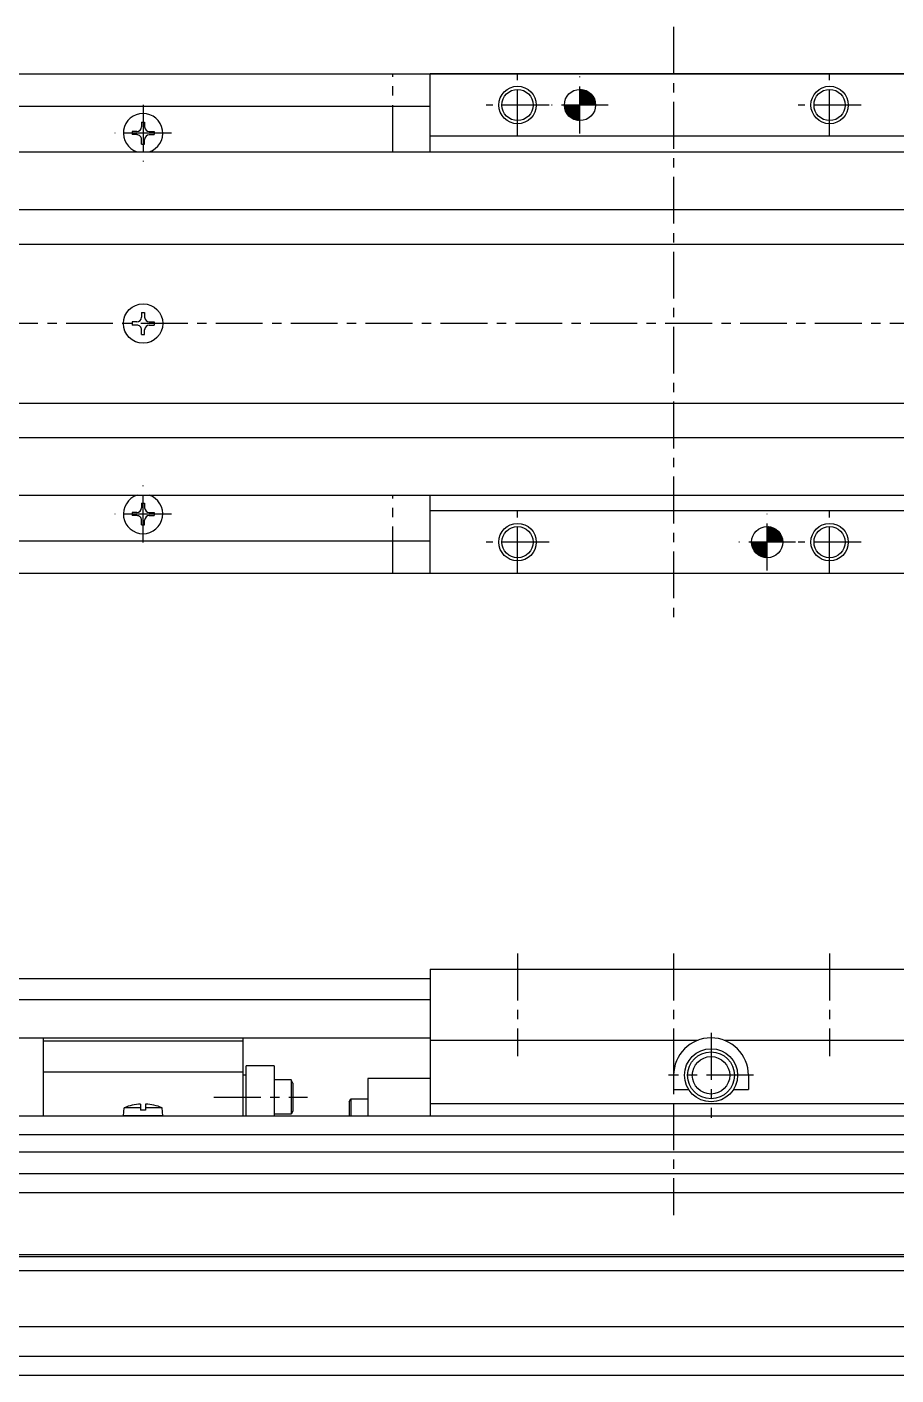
# Model space of a CAD drawing. Extents: x -211 to 553, y 95 to 503.
# Drawn here: x 46.8 to 186.1, y 287.3 to 503.1 of the extents above; entities that cross this region are included whole.
import ezdxf

# ---------------------------------------------------------------- set-up
doc = ezdxf.new("R2010")
doc.units = 0
for name, pattern in [('CENTER', [12, 7.5, -1.5, 1.5, -1.5]), ('CONTINOUS', [0]), ('PHANTOM', [15, 7.5, -1.5, 1.5, -1.5, 1.5, -1.5])]:
    doc.linetypes.add(name, pattern=pattern)
doc.layers.get('0').update_dxf_attribs({"linetype": 'CONTINUOUS'})
doc.layers.add('CENTER', color=1, linetype='CENTER')

# ---------------------------------------------------------------- blocks, each defined once
blk = doc.blocks.new('DTL0004')
at = {"color": 0, "linetype": 'CONTINUOUS'}
for p, q in [((-3.15, 0), (-3.04, 1.3)), ((3.15, 0), (-3.15, 0)), ((-0.4, 1.3), (-3.04, 1.3)), ((-0.4, 1.89), (-0.4, 0.9)), ((0.4, 0.9), (-0.4, 0.9)), ((0.4, 1.89), (0.4, 0.9)), ((3.04, 1.3), (0.4, 1.3)), ((3.15, 0), (3.04, 1.3))]:
    blk.add_line(p, q, dxfattribs=at)
for start, end in [(92.8723, 112.3565), (67.6435, 87.1277)]:
    blk.add_arc((0, -6.08), 7.98, start, end, dxfattribs=at)
at = {"color": 0}
blk.add_point((0, 0), dxfattribs=at)
blk.add_point((0, 0), dxfattribs=at)
blk = doc.blocks.new('*X8')
at = {"color": 0, "linetype": 'CONTINOUS'}
for p, q in [((135.44, 493.03), (135.56, 493.15)), ((135.44, 493.12), (135.47, 493.15)), ((135.44, 492.94), (135.64, 493.14)), ((135.44, 492.85), (135.72, 493.13)), ((135.44, 492.76), (135.8, 493.12)), ((135.44, 492.67), (135.88, 493.11)), ((135.44, 492.59), (135.95, 493.1)), ((135.44, 492.5), (136.03, 493.08)), ((135.44, 492.41), (136.1, 493.06)), ((135.44, 492.32), (136.17, 493.04)), ((135.44, 492.23), (136.23, 493.02)), ((135.44, 492.14), (136.3, 493)), ((135.44, 492.05), (136.37, 492.97)), ((135.44, 491.96), (136.43, 492.95)), ((135.44, 491.87), (136.49, 492.92)), ((135.44, 491.78), (136.55, 492.89)), ((135.44, 491.69), (136.61, 492.86)), ((135.44, 491.6), (136.67, 492.83)), ((135.44, 491.51), (136.72, 492.79)), ((135.44, 491.42), (136.78, 492.76)), ((135.44, 491.33), (136.83, 492.73)), ((135.44, 491.24), (136.89, 492.69)), ((135.44, 491.15), (136.94, 492.65)), ((135.44, 491.06), (136.99, 492.61)), ((135.44, 490.98), (137.04, 492.57)), ((135.44, 490.89), (137.09, 492.53)), ((135.44, 490.8), (137.13, 492.49)), ((135.44, 490.71), (137.18, 492.45)), ((135.47, 490.65), (137.23, 492.4)), ((135.56, 490.65), (137.27, 492.36)), ((135.65, 490.65), (137.31, 492.31)), ((135.74, 490.65), (137.35, 492.26)), ((132.94, 490.54), (133.06, 490.65)), ((132.94, 490.62), (132.97, 490.65)), ((132.95, 490.45), (133.15, 490.65)), ((132.96, 490.37), (133.24, 490.65)), ((132.97, 490.29), (133.33, 490.65)), ((132.98, 490.21), (133.42, 490.65)), ((132.99, 490.14), (133.51, 490.65)), ((133.01, 490.07), (133.59, 490.65)), ((133.03, 489.99), (133.68, 490.65)), ((133.05, 489.92), (133.77, 490.65)), ((133.07, 489.86), (133.86, 490.65)), ((133.09, 489.79), (133.95, 490.65)), ((133.12, 489.73), (134.04, 490.65)), ((133.14, 489.66), (134.13, 490.65)), ((133.17, 489.6), (134.22, 490.65)), ((133.2, 489.54), (134.31, 490.65)), ((133.23, 489.48), (134.4, 490.65)), ((133.26, 489.42), (134.49, 490.65)), ((133.3, 489.37), (134.58, 490.65)), ((133.33, 489.31), (134.67, 490.65)), ((133.37, 489.26), (134.76, 490.65)), ((133.4, 489.2), (134.85, 490.65)), ((133.44, 489.15), (134.94, 490.65)), ((133.48, 489.1), (135.03, 490.65)), ((133.52, 489.05), (135.12, 490.65)), ((133.56, 489), (135.2, 490.65)), ((133.6, 488.96), (135.29, 490.65)), ((133.65, 488.91), (135.38, 490.65)), ((133.69, 488.87), (135.44, 490.62)), ((133.74, 488.82), (135.44, 490.53)), ((133.78, 488.78), (135.44, 490.44)), ((133.83, 488.74), (135.44, 490.35)), ((133.88, 488.7), (135.44, 490.26)), ((133.93, 488.66), (135.44, 490.17)), ((133.98, 488.62), (135.44, 490.08)), ((135.83, 490.65), (137.39, 492.21)), ((135.92, 490.65), (137.43, 492.16)), ((136.01, 490.65), (137.47, 492.11)), ((136.1, 490.65), (137.51, 492.06)), ((136.19, 490.65), (137.54, 492)), ((136.28, 490.65), (137.58, 491.95)), ((136.37, 490.65), (137.61, 491.89)), ((136.46, 490.65), (137.64, 491.83)), ((136.55, 490.65), (137.67, 491.78)), ((136.64, 490.65), (137.7, 491.72)), ((136.73, 490.65), (137.73, 491.65)), ((136.81, 490.65), (137.76, 491.59)), ((136.9, 490.65), (137.78, 491.53)), ((136.99, 490.65), (137.81, 491.46)), ((137.08, 490.65), (137.83, 491.39)), ((137.17, 490.65), (137.85, 491.32)), ((137.26, 490.65), (137.87, 491.25)), ((137.35, 490.65), (137.88, 491.18)), ((137.44, 490.65), (137.9, 491.11)), ((137.53, 490.65), (137.91, 491.03)), ((137.62, 490.65), (137.92, 490.95)), ((137.71, 490.65), (137.93, 490.87)), ((137.8, 490.65), (137.94, 490.79)), ((137.89, 490.65), (137.94, 490.7)), ((134.03, 488.58), (135.44, 489.99)), ((134.09, 488.55), (135.44, 489.9)), ((134.14, 488.51), (135.44, 489.81)), ((134.2, 488.48), (135.44, 489.72)), ((134.26, 488.45), (135.44, 489.63)), ((134.31, 488.42), (135.44, 489.54)), ((134.37, 488.39), (135.44, 489.45)), ((134.44, 488.36), (135.44, 489.37)), ((134.5, 488.33), (135.44, 489.28)), ((134.56, 488.31), (135.44, 489.19)), ((134.63, 488.28), (135.44, 489.1)), ((134.7, 488.26), (135.44, 489.01)), ((134.77, 488.24), (135.44, 488.92)), ((134.84, 488.22), (135.44, 488.83)), ((134.91, 488.21), (135.44, 488.74)), ((134.98, 488.19), (135.44, 488.65)), ((135.06, 488.18), (135.44, 488.56)), ((135.14, 488.17), (135.44, 488.47)), ((135.22, 488.16), (135.44, 488.38)), ((135.3, 488.15), (135.44, 488.29)), ((135.39, 488.15), (135.44, 488.2))]:
    blk.add_line(p, q, dxfattribs=at)
blk = doc.blocks.new('*X9')
at = {"color": 0, "linetype": 'CONTINOUS'}
for p, q in [((165.44, 423.13), (165.47, 423.15)), ((165.44, 423.04), (165.55, 423.15)), ((165.44, 422.95), (165.64, 423.14)), ((165.44, 422.86), (165.72, 423.13)), ((165.44, 422.77), (165.8, 423.12)), ((165.44, 422.68), (165.87, 423.11)), ((165.44, 422.59), (165.95, 423.1)), ((165.44, 422.5), (166.02, 423.08)), ((165.44, 422.41), (166.09, 423.06)), ((165.44, 422.32), (166.16, 423.04)), ((165.44, 422.23), (166.23, 423.02)), ((165.44, 422.14), (166.3, 423)), ((165.44, 422.05), (166.36, 422.97)), ((165.44, 421.96), (166.43, 422.95)), ((165.44, 421.87), (166.49, 422.92)), ((165.44, 421.78), (166.55, 422.89)), ((165.44, 421.69), (166.61, 422.86)), ((165.44, 421.6), (166.67, 422.83)), ((165.44, 421.52), (166.72, 422.8)), ((165.44, 421.43), (166.78, 422.76)), ((165.44, 421.34), (166.83, 422.73)), ((165.44, 421.25), (166.89, 422.69)), ((165.44, 421.16), (166.94, 422.65)), ((165.44, 421.07), (166.99, 422.61)), ((165.44, 420.98), (167.04, 422.57)), ((165.44, 420.89), (167.09, 422.53)), ((165.44, 420.8), (167.13, 422.49)), ((165.44, 420.71), (167.18, 422.45)), ((165.47, 420.65), (167.22, 422.4)), ((165.56, 420.65), (167.27, 422.36)), ((165.65, 420.65), (167.31, 422.31)), ((165.74, 420.65), (167.35, 422.26)), ((165.83, 420.65), (167.39, 422.21)), ((165.92, 420.65), (167.43, 422.16)), ((166.01, 420.65), (167.47, 422.11)), ((166.1, 420.65), (167.51, 422.06)), ((166.19, 420.65), (167.54, 422.01)), ((166.27, 420.65), (167.58, 421.95)), ((166.36, 420.65), (167.61, 421.89)), ((166.45, 420.65), (167.64, 421.84)), ((166.54, 420.65), (167.67, 421.78)), ((166.63, 420.65), (167.7, 421.72)), ((166.72, 420.65), (167.73, 421.66)), ((166.81, 420.65), (167.76, 421.59)), ((166.9, 420.65), (167.78, 421.53)), ((166.99, 420.65), (167.81, 421.46)), ((167.08, 420.65), (167.83, 421.4)), ((167.17, 420.65), (167.85, 421.33)), ((167.26, 420.65), (167.87, 421.26)), ((167.35, 420.65), (167.88, 421.18)), ((167.44, 420.65), (167.9, 421.11)), ((167.53, 420.65), (167.91, 421.03)), ((162.94, 420.54), (163.05, 420.65)), ((162.94, 420.63), (162.97, 420.65)), ((162.95, 420.45), (163.14, 420.65)), ((162.96, 420.37), (163.23, 420.65)), ((162.97, 420.29), (163.32, 420.65)), ((162.98, 420.22), (163.41, 420.65)), ((162.99, 420.14), (163.5, 420.65)), ((163.01, 420.07), (163.59, 420.65)), ((163.03, 420), (163.68, 420.65)), ((163.05, 419.93), (163.77, 420.65)), ((163.07, 419.86), (163.86, 420.65)), ((163.09, 419.79), (163.95, 420.65)), ((163.12, 419.73), (164.04, 420.65)), ((163.14, 419.66), (164.13, 420.65)), ((163.17, 419.6), (164.22, 420.65)), ((163.2, 419.54), (164.31, 420.65)), ((163.23, 419.48), (164.4, 420.65)), ((163.26, 419.42), (164.49, 420.65)), ((163.29, 419.37), (164.58, 420.65)), ((163.33, 419.31), (164.66, 420.65)), ((163.36, 419.26), (164.75, 420.65)), ((163.4, 419.21), (164.84, 420.65)), ((163.44, 419.15), (164.93, 420.65)), ((163.48, 419.1), (165.02, 420.65)), ((163.52, 419.05), (165.11, 420.65)), ((163.56, 419.01), (165.2, 420.65)), ((163.6, 418.96), (165.29, 420.65)), ((163.64, 418.91), (165.38, 420.65)), ((163.69, 418.87), (165.44, 420.62)), ((163.73, 418.82), (165.44, 420.53)), ((163.78, 418.78), (165.44, 420.44)), ((163.83, 418.74), (165.44, 420.35)), ((163.88, 418.7), (165.44, 420.26)), ((163.93, 418.66), (165.44, 420.17)), ((163.98, 418.62), (165.44, 420.08)), ((164.03, 418.58), (165.44, 419.99)), ((164.09, 418.55), (165.44, 419.91)), ((164.14, 418.51), (165.44, 419.82)), ((164.2, 418.48), (165.44, 419.73)), ((164.25, 418.45), (165.44, 419.64)), ((164.31, 418.42), (165.44, 419.55)), ((164.37, 418.39), (165.44, 419.46)), ((164.43, 418.36), (165.44, 419.37)), ((164.5, 418.33), (165.44, 419.28)), ((164.56, 418.31), (165.44, 419.19)), ((164.63, 418.29), (165.44, 419.1)), ((164.69, 418.26), (165.44, 419.01)), ((164.76, 418.24), (165.44, 418.92)), ((164.83, 418.22), (165.44, 418.83)), ((167.62, 420.65), (167.92, 420.96)), ((167.71, 420.65), (167.93, 420.87)), ((167.8, 420.65), (167.94, 420.79)), ((167.88, 420.65), (167.94, 420.71)), ((164.91, 418.21), (165.44, 418.74)), ((164.98, 418.19), (165.44, 418.65)), ((165.06, 418.18), (165.44, 418.56)), ((165.14, 418.17), (165.44, 418.47)), ((165.22, 418.16), (165.44, 418.38)), ((165.3, 418.15), (165.44, 418.3)), ((165.39, 418.15), (165.44, 418.21))]:
    blk.add_line(p, q, dxfattribs=at)

msp = doc.modelspace()

# ---------------------------------------------------------------- linework, layer by layer
at = {"color": 7, "linetype": 'CONTINOUS'}
for p, q in [((-37.56, 495.65), (538.44, 495.65)), ((189.44, 495.65), (111.44, 495.65)), ((111.44, 483.15), (111.44, 495.65)), ((-37.56, 490.45), (111.44, 490.45)), ((63.69, 486.4), (63.69, 485.9)), ((64.44, 486.4), (63.69, 486.4)), ((64.44, 485.9), (63.69, 485.9)), ((65.19, 487.9), (65.19, 487.15)), ((65.19, 487.9), (65.69, 487.9)), ((65.69, 487.9), (65.69, 487.15)), ((66.44, 486.4), (67.19, 486.4)), ((66.44, 485.9), (67.19, 485.9)), ((67.19, 486.4), (67.19, 485.9)), ((65.19, 484.4), (65.19, 485.15)), ((65.19, 484.4), (65.69, 484.4)), ((65.69, 484.4), (65.69, 485.15)), ((189.44, 485.65), (111.44, 485.65)), ((-37.56, 483.15), (538.44, 483.15)), ((-37.56, 483.15), (111.44, 483.15)), ((-37.56, 473.92), (538.44, 473.92)), ((-37.56, 468.38), (538.44, 468.38)), ((63.69, 455.9), (63.69, 455.4)), ((64.44, 455.9), (63.69, 455.9)), ((65.19, 457.4), (65.19, 456.65)), ((65.19, 457.4), (65.69, 457.4)), ((65.69, 457.4), (65.69, 456.65)), ((66.44, 455.9), (67.19, 455.9)), ((67.19, 455.9), (67.19, 455.4)), ((64.44, 455.4), (63.69, 455.4)), ((65.19, 453.9), (65.19, 454.65)), ((65.19, 453.9), (65.69, 453.9)), ((65.69, 453.9), (65.69, 454.65)), ((66.44, 455.4), (67.19, 455.4)), ((-37.56, 442.92), (538.44, 442.92)), ((-37.56, 437.38), (538.44, 437.38)), ((-37.56, 428.15), (538.44, 428.15)), ((-37.56, 428.15), (111.44, 428.15)), ((111.44, 415.65), (111.44, 428.15)), ((63.69, 425.4), (63.69, 424.9)), ((64.44, 425.4), (63.69, 425.4)), ((65.19, 426.9), (65.19, 426.15)), ((65.19, 426.9), (65.69, 426.9)), ((65.69, 426.9), (65.69, 426.15)), ((66.44, 425.4), (67.19, 425.4)), ((67.19, 425.4), (67.19, 424.9)), ((189.44, 425.65), (111.44, 425.65)), ((64.44, 424.9), (63.69, 424.9)), ((65.19, 423.4), (65.19, 424.15)), ((65.19, 423.4), (65.69, 423.4)), ((65.69, 423.4), (65.69, 424.15)), ((66.44, 424.9), (67.19, 424.9)), ((-37.56, 420.85), (111.44, 420.85)), ((-37.56, 415.65), (538.44, 415.65)), ((111.44, 415.65), (189.44, 415.65)), ((111.44, 352.26), (189.44, 352.26)), ((111.44, 352.26), (111.44, 328.76)), ((-37.56, 350.76), (111.44, 350.76)), ((-37.56, 347.4), (111.44, 347.4)), ((-37.56, 341.26), (111.44, 341.26)), ((49.44, 341.26), (49.44, 328.76)), ((81.44, 341.26), (81.44, 328.76)), ((49.44, 340.79), (81.44, 340.79)), ((111.44, 340.89), (154.37, 340.89)), ((158.52, 340.89), (189.44, 340.89)), ((49.44, 335.8), (81.44, 335.8)), ((81.94, 335.26), (81.44, 335.26)), ((81.94, 328.76), (81.94, 336.76)), ((86.44, 336.76), (81.94, 336.76)), ((86.44, 336.76), (86.44, 328.76)), ((111.44, 334.76), (101.44, 334.76)), ((101.44, 334.76), (101.44, 328.76)), ((150.44, 335.26), (150.44, 333.01)), ((162.44, 335.26), (162.44, 333.01)), ((89.15, 334.51), (86.44, 334.51)), ((89.44, 334.01), (89.15, 334.51)), ((89.15, 334.51), (89.15, 329.01)), ((89.44, 334.01), (89.44, 329.51)), ((150.44, 333.01), (152.83, 333.01)), ((160.05, 333.01), (162.44, 333.01)), ((98.44, 331.01), (98.73, 331.51)), ((98.44, 331.01), (98.44, 328.76)), ((98.73, 331.51), (98.73, 328.76)), ((98.73, 331.51), (101.44, 331.51)), ((111.44, 330.76), (189.44, 330.76)), ((-37.56, 328.76), (538.44, 328.76)), ((89.15, 329.01), (86.44, 329.01)), ((89.44, 329.51), (89.15, 329.01)), ((-37.56, 325.76), (538.44, 325.76)), ((-37.56, 323.01), (538.44, 323.01)), ((-37.56, 319.51), (538.44, 319.51)), ((-37.56, 316.49), (538.44, 316.49)), ((-37.56, 306.56), (538.44, 306.56)), ((-37.56, 306.26), (538.44, 306.26)), ((-37.56, 304.02), (538.44, 304.02)), ((-37.56, 295.03), (538.44, 295.03)), ((-37.56, 290.26), (538.44, 290.26)), ((-37.56, 287.26), (538.44, 287.26))]:
    msp.add_line(p, q, dxfattribs=at)
at = {"color": 3, "linetype": 'PHANTOM'}
for p, q in [((105.44, 483.15), (105.44, 495.65)), ((105.44, 415.65), (105.44, 428.15))]:
    msp.add_line(p, q, dxfattribs=at)
at = {"color": 7, "linetype": 'CONTINOUS'}
for centre, radius in [((125.44, 490.65), 3), ((125.44, 490.65), 2.5), ((135.44, 490.65), 2.5), ((175.44, 490.65), 3), ((175.44, 490.65), 2.5), ((65.44, 455.65), 3.15), ((125.44, 420.65), 3), ((125.44, 420.65), 2.5), ((165.44, 420.65), 2.5), ((175.44, 420.65), 3), ((175.44, 420.65), 2.5), ((156.44, 335.26), 4.25), ((156.44, 335.26), 3.75), ((156.44, 335.26), 3)]:
    msp.add_circle(centre, radius, dxfattribs=at)
for centre, radius, start, end in [((65.44, 486.15), 3.15, 287.7528, 252.2472), ((64.44, 487.15), 0.748, 270, 0), ((64.44, 485.15), 0.748, 0, 90.0001), ((66.44, 487.15), 0.748, 180, 270), ((66.44, 485.15), 0.748, 90, 180), ((64.44, 456.65), 0.748, 270, 0), ((66.44, 456.65), 0.748, 180, 270), ((64.44, 454.65), 0.748, 0, 90.0001), ((66.44, 454.65), 0.748, 90, 180), ((65.44, 425.15), 3.15, 107.7528, 72.2472), ((64.44, 426.15), 0.748, 270, 0), ((66.44, 426.15), 0.748, 180, 270), ((64.44, 424.15), 0.748, 0, 90.0001), ((66.44, 424.15), 0.748, 90, 180), ((156.44, 335.26), 6, 0, 180)]:
    msp.add_arc(centre, radius, start, end, dxfattribs=at)
at = {"layer": 'CENTER', "color": 1, "linetype": 'CENTER'}
for p, q in [((150.44, 503.15), (150.44, 408.15)), ((125.44, 485.61), (125.44, 495.69)), ((135.44, 486.11), (135.44, 495.19)), ((175.44, 485.61), (175.44, 495.69)), ((65.44, 490.69), (65.44, 481.61)), ((130.48, 490.65), (120.4, 490.65)), ((139.98, 490.65), (130.9, 490.65)), ((180.48, 490.65), (170.4, 490.65)), ((69.98, 486.15), (60.9, 486.15)), ((552.6, 455.65), (-74.98, 455.65)), ((65.44, 420.61), (65.44, 429.69)), ((125.44, 415.61), (125.44, 425.69)), ((175.44, 415.61), (175.44, 425.69)), ((69.98, 425.15), (60.9, 425.15)), ((165.44, 416.11), (165.44, 425.19)), ((130.48, 420.65), (120.4, 420.65)), ((169.98, 420.65), (160.9, 420.65)), ((180.48, 420.65), (170.4, 420.65)), ((125.44, 354.76), (125.44, 338.3)), ((150.44, 354.76), (150.44, 312.88)), ((175.44, 354.76), (175.44, 338.3)), ((156.44, 342.05), (156.44, 328.47)), ((163.23, 335.26), (149.65, 335.26)), ((76.78, 331.76), (91.8, 331.76))]:
    msp.add_line(p, q, dxfattribs=at)

# ---------------------------------------------------------------- block references
at = {"color": 7, "linetype": 'CONTINUOUS'}
for name in ['*X8', '*X9']:
    msp.add_blockref(name, (0, 0), dxfattribs=at)
at = {"color": 7, "zscale": 2}
msp.add_blockref('DTL0004', (65.44, 328.76), dxfattribs=at)

doc.saveas('drawing.dxf')
